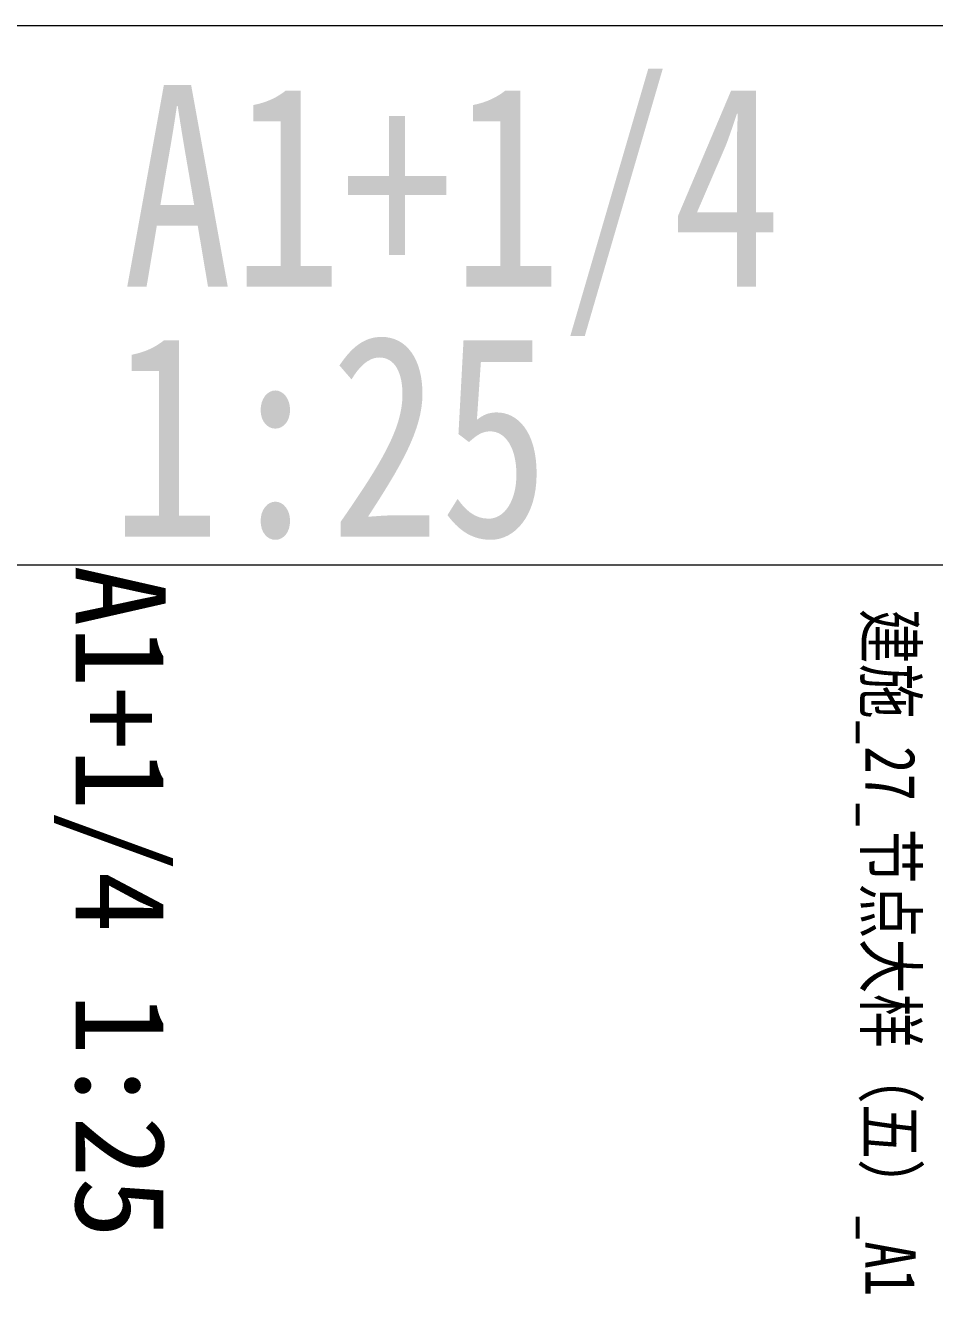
# Model space of a CAD drawing. Extents: x -1307975 to -76406, y -96289 to 379359.
# Drawn here: x -559149 to -551565, y 273117 to 283689 of the extents above; entities that cross this region are included whole.
import ezdxf

# ---------------------------------------------------------------- set-up
doc = ezdxf.new("R2010")
doc.units = 0
doc.header["$LTSCALE"] = 1000
doc.layers.add('yichutu', color=7, linetype='CONTINUOUS', true_color=0xffffff)
doc.layers.add('图框', color=9, linetype='CONTINUOUS', lineweight=18)
doc.layers.add('导图字', color=7, linetype='CONTINUOUS')
doc.styles.add('_TCH_LABEL', font='simhei.ttf')
doc.styles.add('黑体', font='simhei.ttf')

# ---------------------------------------------------------------- blocks, each defined once
blk = doc.blocks.new('yct-1051-594-26275-14850-25-1002.0')
at = {"layer": 'yichutu', "color": 7, "true_color": 0xffffff, "style": '_TCH_LABEL'}
blk.add_text('A1+1/4 1:25', height=750, dxfattribs=at).set_placement((0, 15350))

msp = doc.modelspace()

# ---------------------------------------------------------------- linework, layer by layer
at = {"layer": '图框', "color": 2}
msp.add_lwpolyline([(-551478, 279188.75), (-559228, 279188.75), (-559228, 283688.75), (-551478, 283688.75)], close=True, dxfattribs=at)

# ---------------------------------------------------------------- block references
at = {"layer": 'yichutu', "rotation": 270}
msp.add_blockref('yct-1051-594-26275-14850-25-1002.0', (-574078, 279188.75), dxfattribs=at)

# ---------------------------------------------------------------- texts
at = {"layer": '图框', "color": 2, "style": '黑体', "width": 0.8}
for s, p in [('A1+1/4', (-558337.62, 281509.44)), ('1:25', (-558437.22, 279427.92))]:
    msp.add_text(s, height=1682.363, dxfattribs=at).set_placement(p)
at = {"layer": '导图字', "color": 1, "style": '黑体', "width": 0.8}
msp.add_text('建施_27_节点大样（五）_A1', height=420.5907, rotation=270, dxfattribs=at).set_placement((-552143.87, 278827.96))

doc.saveas('drawing.dxf')
